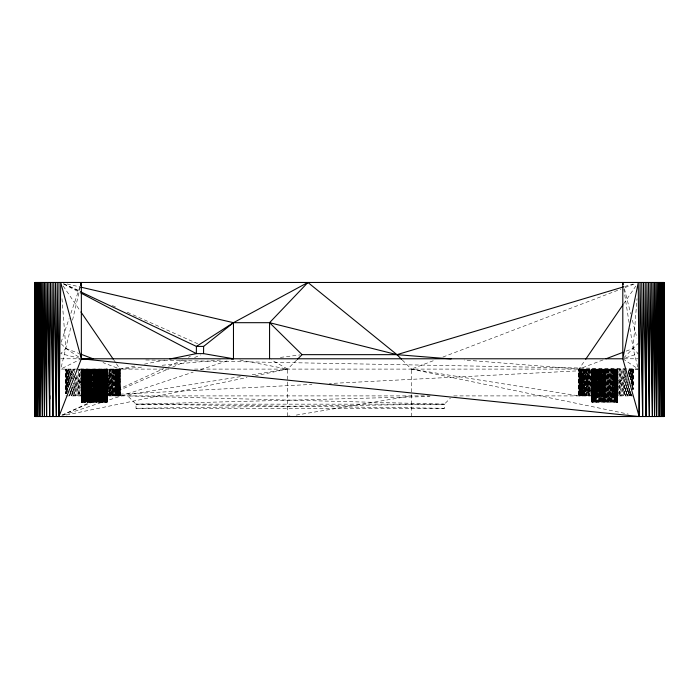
<?xml version="1.0" encoding="UTF-8"?>
<svg xmlns="http://www.w3.org/2000/svg" width="699" height="699" viewBox="0 0 699 699"><rect width="100%" height="100%" fill="white"/><g stroke="black" fill="none" stroke-linecap="round" stroke-linejoin="round"><path stroke-width="0.52" stroke-dasharray="3.5 2.62" d="M116.366 363.733L120.036 369.098L119.896 395.905L119.791 369.098L119.791 395.905L119.494 369.098L119.494 395.905L119.075 369.098L119.075 395.905L118.542 369.098L118.542 395.905L117.895 369.098L117.895 395.905L117.144 369.098L117.144 395.905L116.279 369.098L116.279 395.905L115.318 369.098L115.318 395.905L114.252 369.098L114.252 395.905L113.089 369.098L113.089 395.905L111.849 369.098L111.849 395.905L110.521 369.098L110.521 395.905L109.123 369.098L109.123 395.905L107.646 369.098L107.646 395.905L106.108 369.098L106.108 395.905L104.518 369.098L104.518 395.905L102.884 369.098L102.185 402.1L101.46 369.098L100.7 402.1L99.905 369.098L99.083 402.1L98.236 369.098L97.371 402.1L96.488 369.098L95.597 402.1L94.697 369.098L93.797 402.1L92.906 369.098L92.015 402.1L91.132 369.098L90.267 402.1L89.42 369.098L88.598 402.1L87.803 369.098L87.043 402.1L86.318 369.098L85.627 402.1L84.981 369.098L84.378 402.1L83.819 369.098L83.321 402.1L82.866 369.098L82.473 402.1L82.133 369.098L81.862 402.1L81.643 369.098L81.486 402.1L81.39 369.098L81.355 402.1L107.139 402.1L107.139 369.098L107.017 402.1L106.86 369.098L106.641 402.1L106.362 369.098L104.736 395.905L103.068 369.098L101.355 395.905L99.608 369.098L97.843 395.905L96.008 369.098L94.251 395.905L65.889 369.098L65.889 393.764L65.942 369.098L65.942 393.764L66.082 369.098L66.082 393.764L66.318 369.098L66.318 393.764L66.658 369.098L66.658 392.689M102.884 395.905L101.206 369.098L101.206 395.905L99.494 369.098L99.905 402.1L100.263 369.098L100.7 402.1L101.04 369.098L101.46 402.1L101.783 369.098L102.185 402.1L102.482 369.098L102.875 402.1L103.522 369.098L104.125 402.1L104.684 369.098L105.182 402.1L105.636 369.098L106.03 402.1L106.161 369.098L106.362 402.1L106.475 369.098L106.641 402.1L106.729 369.098L106.86 402.1L106.921 369.098L107.017 402.1L107.052 369.098L106.86 402.1L106.641 369.098L106.362 402.1L106.03 369.098L105.636 402.1L105.182 369.098L104.684 402.1L104.125 369.098L103.522 402.1L102.875 369.098L102.875 402.1L102.185 369.098L101.46 402.1L100.7 369.098L99.905 402.1L99.083 369.098L98.236 402.1L97.371 369.098L96.488 402.1L95.597 369.098L94.697 402.1L93.797 369.098L92.906 402.1L92.015 369.098L91.132 402.1L90.267 369.098L89.42 402.1L88.598 369.098L87.803 402.1L87.043 369.098L86.318 402.1L85.627 369.098L84.981 402.1L84.378 369.098L83.819 402.1L83.321 369.098L82.866 402.1L82.473 369.098L82.133 402.1L81.853 369.098L81.643 402.1L81.486 369.098L81.39 402.1L81.355 369.098M402.257 359.976L411.379 369.098L578.964 395.905L578.982 369.098L585.08 360.16M630.751 393.677L604.749 369.098L602.949 395.905L601.236 369.098L601.236 395.905L599.506 369.098L599.506 395.905L597.794 369.098L597.794 395.905L596.116 369.098L596.815 402.1L597.54 369.098L598.3 402.1L599.095 369.098L599.917 402.1L600.764 369.098L601.629 402.1L602.512 369.098L603.403 402.1L604.303 369.098L605.203 402.1L606.094 369.098L606.985 402.1L607.868 369.098L608.733 402.1L609.58 369.098L610.402 402.1L611.197 369.098L611.957 402.1L612.682 369.098L613.373 402.1L614.019 369.098L614.622 402.1L615.181 369.098L615.679 402.1L616.134 369.098L616.527 402.1L616.868 369.098L617.138 402.1L617.357 369.098L617.514 402.1L617.61 369.098L617.61 402.1L591.861 402.1L591.887 369.098L591.983 402.1L592.14 369.098L592.359 402.1L592.638 369.098L594.264 395.905L595.932 369.098L597.645 395.905L599.393 369.098L601.157 395.905L602.949 369.098L604.749 395.905L627.597 374.306M591.861 402.1L591.887 369.098L591.887 402.1L591.983 369.098L592.14 402.1L592.359 369.098L592.638 402.1L592.97 369.098L593.364 402.1L593.818 369.098L594.316 402.1L594.875 369.098L595.478 402.1L596.125 369.098L596.125 402.1L596.815 369.098L597.54 402.1L598.3 369.098L599.095 402.1L599.917 369.098L600.764 402.1L601.629 369.098L602.512 402.1L603.403 369.098L604.303 402.1L605.203 369.098L606.094 402.1L606.985 369.098L607.868 402.1L608.733 369.098L609.58 402.1L610.402 369.098L611.197 402.1L611.957 369.098L612.682 402.1L613.373 369.098L614.019 402.1L614.622 369.098L615.181 402.1L615.679 369.098L616.134 402.1L616.527 369.098L616.868 402.1L617.138 369.098L617.357 402.1L617.514 369.098L617.61 402.1L617.61 369.098L617.61 402.1M633.111 369.098L633.076 389.474L633.111 369.098L628.384 373.563M69.83 392.183L94.251 369.098L94.697 402.1L95.143 369.098L95.597 402.1L96.034 369.098L96.488 402.1L96.908 369.098L97.371 402.1L98.061 369.098L98.236 402.1L98.909 369.098L99.083 402.1L99.459 369.098L99.494 395.905L97.764 369.098L98.236 402.1L98.629 369.098L99.083 402.1L99.73 369.098L99.905 402.1L100.525 369.098L100.7 402.1L101.285 369.098L101.46 402.1L102.019 369.098L102.185 402.1L102.709 369.098L102.875 402.1L103.155 369.098L103.522 402.1L103.775 369.098L104.125 402.1L104.352 369.098L104.684 402.1L104.885 369.098L105.182 402.1L105.366 369.098L105.636 402.1L105.794 369.098L106.03 402.1L106.274 369.098L106.362 402.1L106.641 369.098L106.641 402.1L106.86 369.098L106.86 402.1L106.973 369.098L107.113 402.1L107.139 369.098L107.017 402.1M603.027 359.924L578.964 369.098L578.982 395.905L579.104 369.098L579.357 395.905L579.733 369.098L580.231 395.905L580.843 369.098L581.577 395.905L582.424 369.098L583.377 395.905L584.434 369.098L585.587 395.905L586.837 369.098L588.174 395.905L589.598 369.098L591.083 395.905L592.647 369.098L592.97 402.1L593.364 369.098L593.818 402.1L594.316 369.098L594.875 402.1L595.478 369.098L596.125 402.1M633.058 369.098L632.953 389.474L632.918 369.098L632.735 389.474L632.682 369.098L632.464 386.259M81.643 402.1L81.643 369.098L81.643 402.1L81.862 369.098L82.133 402.1L82.473 369.098L82.473 402.1L82.849 369.098L82.866 402.1L83.321 369.098L83.321 402.1L83.784 369.098L83.819 402.1L84.334 369.098L84.378 402.1L84.928 369.098L84.981 402.1L85.566 369.098L85.627 402.1L86.248 369.098L86.318 402.1L86.964 369.098L87.043 402.1L87.716 369.098L87.803 402.1L88.502 369.098L88.598 402.1L89.315 369.098L89.42 402.1L90.154 369.098L90.267 402.1L91.01 369.098L91.132 402.1L91.884 369.098L92.015 402.1L92.766 369.098L92.906 402.1L93.657 369.098L93.797 402.1L94.548 369.098L94.697 402.1L95.44 369.098L95.597 402.1L96.322 369.098L96.488 402.1L97.205 369.098L97.371 402.1L97.781 369.098L97.764 395.905M81.862 402.1L81.862 369.098L81.862 402.1L82.106 369.098L82.133 402.1L82.456 369.098L82.473 402.1L82.805 369.098L82.866 402.1L83.233 369.098L83.321 402.1L83.723 369.098L83.819 402.1L84.247 369.098L84.378 402.1L84.832 369.098L84.981 402.1L85.453 369.098L85.627 402.1L86.117 369.098L86.318 402.1L86.816 369.098L87.043 402.1L87.55 369.098L87.803 402.1L88.319 369.098L88.598 402.1L89.114 369.098L89.42 402.1L89.935 369.098L90.267 402.1L90.774 369.098L91.132 402.1L91.63 369.098L92.015 402.1L92.495 369.098L92.906 402.1L93.369 369.098L93.797 402.1L94.251 369.098L96.051 395.905L97.843 369.098L99.608 395.905L101.355 369.098L103.068 395.905L104.736 369.098L106.353 395.905L107.917 369.098L109.402 395.905L110.826 369.098L112.163 395.905L113.413 369.098L114.566 395.905L115.623 369.098L116.576 395.905L117.423 369.098L118.157 395.905L118.769 369.098L119.267 395.905L119.643 369.098L119.896 395.905L119.896 369.098L119.643 395.905L119.267 369.098L118.769 395.905L118.157 369.098L117.423 395.905L116.576 369.098L115.623 395.905L114.566 369.098L113.413 395.905L112.163 369.098L110.826 395.905L109.402 369.098L107.917 395.905L106.353 369.098L106.03 402.1L105.916 369.098L105.636 402.1L105.514 369.098L105.182 402.1L105.051 369.098L104.684 402.1L104.535 369.098L104.125 402.1L103.976 369.098L103.522 402.1L103.365 369.098L102.875 402.1M94.548 369.098L94.26 402.1L93.797 369.098L93.797 402.1M604.749 369.098L604.749 395.905L602.992 369.098L602.992 395.905L601.157 369.098L599.393 395.905L597.645 369.098L595.932 395.905L594.264 369.098L592.647 395.905L591.083 369.098L589.598 395.905L588.174 369.098L586.837 395.905L585.587 369.098L584.434 395.905L583.377 369.098L582.424 395.905L581.577 369.098L580.843 395.905L580.231 369.098L579.733 395.905L579.357 369.098L579.104 395.905L578.964 369.098L464.119 359.985M50.678 399.094L50.739 393.642M93.657 369.098L93.247 402.1L92.906 369.098L92.906 402.1M66.702 392.689L67.078 369.098L67.078 392.689M632.071 386.259L632.342 369.098L632.342 386.259M67.139 392.689L67.593 369.098L67.593 389.474M631.634 384.109L631.922 369.098L631.922 386.259M67.742 389.474L68.205 369.098L68.205 387.325M630.847 393.764L630.795 395.905L630.795 391.615M631.066 384.109L631.407 369.098L631.407 384.109M68.423 387.325L68.895 369.098L68.895 387.325M630.218 391.615L630.105 395.905L630.105 391.615M630.524 379.819L630.795 369.098L630.795 379.819M69.201 385.184L69.664 369.098L69.664 385.184M629.554 388.399L629.336 395.905L629.336 388.399M629.895 376.604L630.105 369.098L630.105 379.819M70.04 384.109L70.512 369.098L70.512 384.109M628.855 384.109L628.488 395.905L628.488 384.109M629.1 376.604L629.336 369.098L629.336 376.604M70.704 390.549L70.512 395.905L70.512 390.549M71.036 380.894L71.438 369.098L71.438 380.894M628.043 381.969L627.562 395.905L627.562 381.969M628.296 374.454L628.488 369.098L628.488 374.454M71.761 387.325L71.438 395.905L71.438 388.399M72.076 378.744L72.434 369.098L72.434 378.744M627.204 378.744L626.566 395.905L626.566 378.744M72.862 385.184L72.434 395.905L72.434 387.325M73.203 376.604L73.5 369.098L73.5 374.454M626.304 375.529L625.5 395.905L625.5 370.164L624.382 395.905L624.382 369.098L623.202 395.905L623.202 369.098L621.97 395.905L621.97 369.098L620.703 395.905L620.703 369.098L619.393 395.905L619.393 369.098L618.047 395.905L618.047 369.098L616.684 395.905L616.684 369.098L615.295 395.905L615.295 369.098L613.888 395.905L613.888 369.098L612.481 395.905L612.481 369.098L329.351 383.533M74.033 383.035L73.5 395.905L73.5 383.035M74.487 372.314L74.618 369.098L74.618 372.314M75.422 377.678L74.618 395.905L74.618 379.819M76.733 375.529L75.798 395.905L75.798 377.678M83.705 369.098L82.316 395.905L82.316 369.098L80.953 395.905L80.953 369.098L79.607 395.905L79.607 369.098L78.297 395.905L78.297 369.098L77.03 395.905L77.03 374.454M83.705 395.905L85.112 369.098L85.112 395.905L86.519 369.098L86.519 395.905L311.929 384.415M637.75 367.036L633.111 348.469L636.999 298.691M61.25 367.036L71.045 326.468M72.521 320.177L80.376 286.651M61.084 342.283L69.122 318.561M70.87 313.405L79.957 286.59M623.595 303.899L635.819 286.04M62.001 298.691L65.889 348.469L60.734 353.624L79.293 358.264M296.743 359.976L287.621 369.098L255.572 375.747M136.017 408.286L444.381 408.286L444.381 404.162L127.768 395.905L136.017 404.162L136.017 408.286L444.381 404.162L450.383 398.159M623.534 358.045L638.266 343.314M61.94 415.18L163.723 368.556M168.669 366.293L182.5 359.959M188.433 357.25L190.408 356.341M61.966 415.232L168.66 368.81M172.644 367.071L188.599 360.134M194.584 357.53L200.569 354.926M411.379 416.534L411.379 369.098L434.778 360.16M442.921 357.049L620.974 289.071M625.037 287.516L634.194 284.021M626.094 351.143L633.111 348.469L638.266 353.624L623.831 358.438M63.102 415.171L193.204 372.113M200.438 369.719L229.351 360.151M624.688 286.529L633.041 284.03M66.449 414.988L247.018 377.521M134.872 366.084L120.036 369.098L102.989 362.598M144.405 364.153L164.545 360.072M296.227 415.101L411.379 395.905M240.351 376.656L120.036 395.905L119.896 369.098L120.036 395.905L120.036 369.098L143.802 366.931M252.173 374.769L287.621 369.098L287.621 380.955M280.404 357.407L299.897 354.935M162.168 365.262L220.508 359.959M444.381 408.286L136.017 404.162L429.702 396.508M60.734 358.779L79.843 358.779M624.076 358.779L638.266 358.779M169.001 369.098L60.699 369.098L81.355 358.779L65.889 348.469L60.734 343.314M194.471 369.098L638.301 369.098L622.8 358.779M65.889 395.905L430.252 395.905M453.721 395.905L633.111 395.905M136.017 404.162L444.381 404.162M145.785 359.976L638.266 369.098M239.844 359.994L287.621 369.098L271.378 359.81M411.379 369.098L628.27 414.096M67.095 283.943L80.866 287.149M65.889 348.469L78.926 353.432M63.714 283.794L79.59 290.898M112.329 305.55L117.292 307.778M127.218 312.217L132.181 314.436M133.168 314.882L197.668 343.742M63.679 283.855L79.415 291.265M63.618 283.977L79.966 292.558M63.181 286.04L80.298 311.046M113.92 360.16L115.754 362.842M624.399 288.757L630.795 313.938M632.403 320.229L636.938 338.063M623.796 288.853L629.117 322.921M629.948 328.242L633.111 348.469M596.116 395.905L594.482 369.098L594.482 395.905L592.892 369.098L592.892 395.905L591.354 369.098L591.354 395.905L589.877 369.098L589.877 395.905L588.479 369.098L588.479 395.905L587.151 369.098L587.151 395.905L585.911 369.098L585.911 395.905L584.748 369.098L584.748 395.905L583.682 369.098L583.682 395.905L582.721 369.098L582.721 395.905L581.856 369.098L581.856 395.905L581.105 369.098L581.105 395.905L580.458 369.098L580.458 395.905L579.925 369.098L579.925 395.905L579.506 369.098L579.506 395.905L579.209 369.098M605.806 402.1L605.203 369.098L605.203 402.1M604.714 402.1L604.303 369.098L604.303 402.1M603.656 402.1L603.403 369.098L603.403 402.1M579.209 395.905L579.025 369.098L578.964 395.905M107.13 369.098L107.113 402.1M617.514 369.098L617.514 402.1M617.357 369.098L617.357 402.1M617.138 369.098L617.138 402.1M616.868 369.098L616.868 402.1M616.527 369.098L616.527 402.1M616.134 369.098L616.134 402.1M615.679 369.098L615.679 402.1M615.181 369.098L615.181 402.1M614.622 369.098L614.622 402.1M614.019 369.098L614.019 402.1M613.373 369.098L613.373 402.1M612.682 369.098L612.682 402.1M611.957 369.098L611.957 402.1M611.197 369.098L611.197 402.1M610.402 369.098L610.402 402.1M609.58 369.098L609.58 402.1M608.733 369.098L608.733 402.1M607.868 369.098L607.868 402.1M606.985 369.098L606.985 402.1M606.094 369.098L606.094 402.1M602.949 369.098L602.949 395.905M602.512 369.098L602.512 402.1M601.629 369.098L601.629 402.1M601.157 369.098L601.157 395.905M600.764 369.098L600.764 402.1M599.917 369.098L599.917 402.1M599.393 369.098L599.393 395.905M599.095 369.098L599.095 402.1M598.3 369.098L598.3 402.1M597.645 369.098L597.645 395.905M597.54 369.098L597.54 402.1M596.815 369.098L596.815 402.1M595.932 369.098L595.932 395.905M595.478 369.098L595.478 402.1M594.875 369.098L594.875 402.1M594.264 369.098L594.316 402.1M593.818 369.098L593.818 402.1M593.364 369.098L593.364 402.1M592.97 369.098L592.97 402.1M592.647 395.905L592.647 369.098L592.638 402.1M592.359 369.098L592.359 402.1M592.14 369.098L592.14 402.1M591.983 369.098L591.983 402.1M591.083 369.098L591.083 395.905M589.598 369.098L589.598 395.905M588.174 369.098L588.174 395.905M586.837 369.098L586.837 395.905M585.587 369.098L585.587 395.905M584.434 369.098L584.434 395.905M583.377 369.098L583.377 395.905M582.424 369.098L582.424 395.905M581.577 369.098L581.577 395.905M580.843 369.098L580.843 395.905M580.231 369.098L580.231 395.905M579.733 369.098L579.733 395.905M579.357 369.098L579.357 395.905M287.621 381.969L287.621 416.534M119.643 369.098L119.643 395.905M119.267 369.098L119.267 395.905M118.769 369.098L118.769 395.905M118.157 369.098L118.157 395.905M117.423 369.098L117.423 395.905M116.576 369.098L116.576 395.905M115.623 369.098L115.623 395.905M114.566 369.098L114.566 395.905M113.413 369.098L113.413 395.905M112.163 369.098L112.163 395.905M110.826 369.098L110.826 395.905M109.402 369.098L109.402 395.905M107.917 369.098L107.917 395.905M106.86 369.098L106.86 402.1M106.641 369.098L106.641 402.1M106.353 369.098L106.362 402.1M106.03 369.098L106.03 402.1M105.636 369.098L105.636 402.1M105.182 369.098L105.182 402.1M104.736 369.098L104.684 402.1M104.125 369.098L104.125 402.1M103.522 369.098L103.522 402.1M103.068 369.098L103.068 395.905M102.185 369.098L102.185 402.1M101.46 369.098L101.46 402.1M101.355 369.098L101.355 395.905M100.7 369.098L100.7 402.1M99.905 369.098L99.905 402.1M99.608 369.098L99.608 395.905M99.083 369.098L99.083 402.1M98.236 369.098L98.236 402.1M97.843 369.098L97.843 395.905M97.371 369.098L97.371 402.1M96.488 369.098L96.488 402.1M96.051 369.098L96.051 395.905L94.251 369.098L94.251 395.905M95.597 369.098L95.597 402.1M94.697 369.098L94.697 402.1M92.015 369.098L92.015 402.1M91.132 369.098L91.132 402.1M90.267 369.098L90.267 402.1M89.42 369.098L89.42 402.1M88.598 369.098L88.598 402.1M87.803 369.098L87.803 402.1M87.043 369.098L87.043 402.1M86.318 369.098L86.318 402.1M85.627 369.098L85.627 402.1M84.981 369.098L84.981 402.1M84.378 369.098L84.378 402.1M83.819 369.098L83.819 402.1M83.321 369.098L83.321 402.1M82.866 369.098L82.866 402.1M82.133 369.098L82.133 402.1M81.486 369.098L81.486 402.1M631.442 393.764L631.407 395.905L631.407 393.764M69.734 393.764L69.664 395.905L69.664 393.764"/><path stroke-width="1.05" d="M35.343 416.534L35.011 282.466L34.976 416.534L663.989 416.534L664.05 282.466L34.95 282.466L35.011 416.534L35.195 282.466L35.343 416.534L35.492 282.466L36.173 416.534L36.435 282.466L37.466 416.534L37.842 282.466L39.188 416.534L39.668 282.466L40.734 416.534L40.734 282.466L42.517 416.534L43.137 282.466L44.465 416.534L44.465 282.466L46.597 416.534L47.34 282.466L49.664 416.534L50.459 282.466L52.941 416.534L53.779 282.466L56.357 416.534L57.222 282.466L58.969 416.534L81.355 358.779L81.355 282.466L80.656 284.528M58.969 282.466L58.969 416.534L60.734 282.466L81.355 358.779L639.148 416.534L640.031 282.466L642.643 416.534L643.508 282.466L646.059 416.534L646.898 282.466L649.336 416.534L650.131 282.466L652.403 416.534L653.137 282.466L654.535 416.534L654.535 282.466L656.483 416.534L657.112 282.466L658.266 416.534L658.266 282.466L659.812 416.534L660.293 282.466L661.534 416.534L661.918 282.466L662.827 416.534L663.098 282.466L663.657 416.534L663.805 282.466L663.989 416.534L663.989 282.466L663.701 400.186M80.866 287.149L233.475 322.685L233.475 358.779L203.558 353.624L203.627 346.407L233.475 322.685L307.918 282.466L396.945 354.655L401.497 359.216M80.621 285.611L81.355 282.466M585.692 359.269L622.984 304.79M269.569 358.779L269.569 322.685L307.918 282.466M297.503 359.216L302.055 354.655L396.945 354.655L451.117 358.954M606.042 358.779L623.08 352.287M623.639 286.843L396.945 354.655L269.569 322.685L233.475 322.685L196.41 346.407L196.34 353.624L169.848 358.998M287.621 416.534L289.77 416.176M231.317 358.98L233.475 358.779M203.627 346.407L196.41 346.407L80.394 291.728M203.558 353.624L196.34 353.624L80.927 293.064M90.092 358.945L81.355 358.779L622.8 358.779L639.148 416.534L638.266 282.466L622.8 358.779L622.8 282.466L623.132 284.598M80.927 354.201L92.958 358.779M269.569 322.685L302.055 354.655M80.909 311.937L113.308 359.269M651.66 282.466L652.403 416.534M648.541 282.466L649.336 416.534M645.221 282.466L646.059 416.534M641.778 282.466L642.643 416.534M55.492 282.466L56.357 416.534M52.102 282.466L52.941 416.534M48.869 282.466L49.664 416.534M45.863 282.466L46.597 416.534M659.332 282.466L659.812 416.534M655.863 282.466L656.483 416.534M41.888 282.466L42.517 416.534M38.707 282.466L39.188 416.534M662.565 282.466L662.827 416.534M661.158 282.466L661.534 416.534M37.082 282.466L37.466 416.534M35.902 282.466L36.173 416.534M663.508 282.466L663.657 416.534M34.95 282.466L35.011 416.534"/></g></svg>
